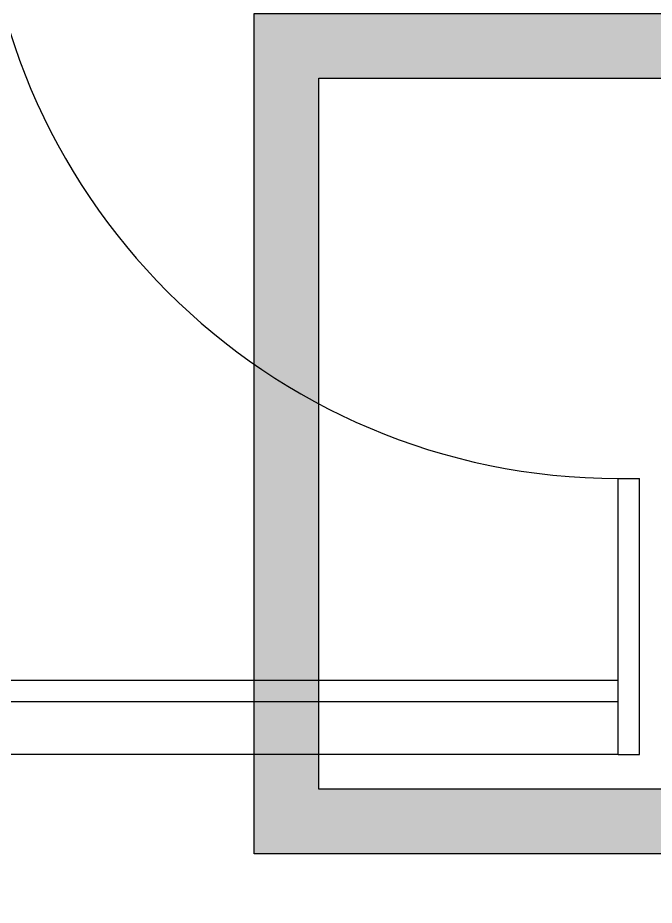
# Model space of a CAD drawing. Header units: metres. Extents: x 2442 to 5008, y 1070 to 2228.
# Drawn here: x 2513.029 to 2513.628, y 1092.458 to 1093.294 of the extents above; entities that cross this region are included whole.
import ezdxf

# ---------------------------------------------------------------- set-up
doc = ezdxf.new("R2010")
doc.units = ezdxf.units.M
for name, color, linetype in [('ARQ LAYOUT', 252, 'Continuous'), ('ARQ-TEXTO3', 3, 'Continuous'), ('LUMINÁRIAS RESIDENCIAL', 150, 'Continuous')]:
    doc.layers.add(name, color=color, linetype=linetype)

# ---------------------------------------------------------------- blocks, each defined once
blk = doc.blocks.new('*U385', base_point=(1440.18788, 208.20141))
h = blk.add_hatch(color=256)
h.dxf.hatch_style = 1
h.paths.add_polyline_path([(1440.31788, 208.33141), (1440.05788, 208.33141), (1440.05788, 208.07141), (1440.31788, 208.07141)])
h.paths.add_polyline_path([(1440.29788, 208.31141), (1440.29788, 208.09141), (1440.07788, 208.09141), (1440.07788, 208.31141)], flags=16)
h = blk.add_hatch()
h.set_pattern_fill('ANGLE', color=256)
h.set_pattern_definition([(0, (0, 0), (0, 6.985), [5.08, -1.905]), (90, (0, 0), (-6.985, 4e-16), [5.08, -1.905])])
h.paths.add_polyline_path([(1440.05788, 208.33141), (1440.05788, 208.07141), (1440.31788, 208.07141), (1440.31788, 208.33141)])
h.paths.add_polyline_path([(1440.29788, 208.31141), (1440.29788, 208.09141), (1440.07788, 208.09141), (1440.07788, 208.31141)], flags=16)
blk.add_lwpolyline([(1440.05788, 208.33141), (1440.31788, 208.33141), (1440.31788, 208.07141), (1440.05788, 208.07141), (1440.05788, 208.33141)])
blk.add_lwpolyline([(1440.07788, 208.31141), (1440.29788, 208.31141), (1440.29788, 208.09141), (1440.07788, 208.09141)], close=True)
blk = doc.blocks.new('*U386')
at = {"layer": 'LUMINÁRIAS RESIDENCIAL', "xscale": 3.04337730075018, "yscale": 3.04337730075018, "zscale": 3.04337730075018}
blk.add_blockref('*U385', (0, 0), dxfattribs=at)
blk = doc.blocks.new('*U387')
at = {"color": 0, "linetype": 'ByBlock', "lineweight": -2, "transparency": 16777216}
blk.add_blockref('*U386', (0, 0), dxfattribs=at)

msp = doc.modelspace()

# ---------------------------------------------------------------- linework, layer by layer
at = {"layer": 'ARQ LAYOUT'}
for points in [[(2513.59415, 1092.59977), (2513.59415, 1092.85977)], [(2513.61415, 1092.59977), (2513.61415, 1092.85977)], [(2512.36675, 1092.66977), (2513.59415, 1092.66977)], [(2512.36675, 1092.64977), (2513.59415, 1092.64977)]]:
    msp.add_lwpolyline(points, dxfattribs=at)
at = {"layer": 'ARQ-TEXTO3'}
for points in [[(2513.59415, 1092.85977), (2513.61415, 1092.85977)], [(2513.59415, 1092.59977), (2512.99415, 1092.59977)], [(2513.59415, 1092.59977), (2513.61415, 1092.59977)]]:
    msp.add_lwpolyline(points, dxfattribs=at)
for centre in [(2513.59415, 1093.45977), (2513.59415, 1092.59977)]:
    msp.add_arc(centre, 0.6, 180, 270, dxfattribs=at)

# ---------------------------------------------------------------- block references
msp.add_blockref('*U387', (2513.64703, 1092.90189))

doc.saveas('drawing.dxf')
